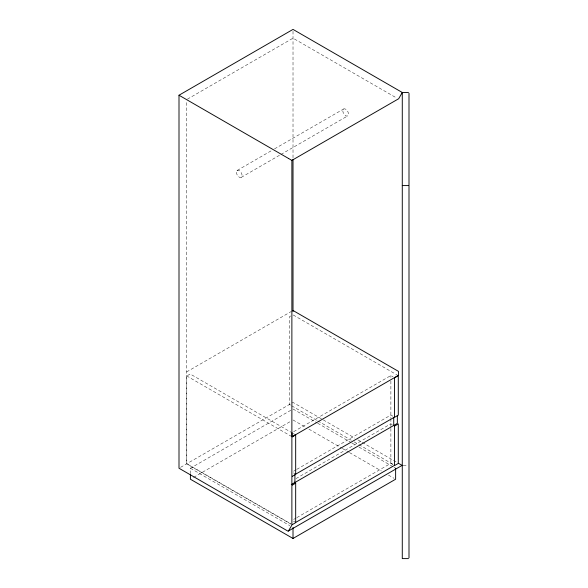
<?xml version="1.0" encoding="UTF-8"?>
<svg xmlns="http://www.w3.org/2000/svg" width="588" height="588" viewBox="0 0 588 588"><rect width="100%" height="100%" fill="white"/><g stroke="black" fill="none" stroke-linecap="round" stroke-linejoin="round"><path stroke-width="0.44" stroke-dasharray="2.94 2.21" d="M187.396 99.159L293.015 38.176L396.709 98.042M237.229 170.41L271.377 150.697M274.552 148.86L343.642 108.971M241.249 177.37L280.16 154.909M280.954 154.446L347.662 115.932M186.602 371.925L291.435 311.397M290.773 315.947L289.406 316.741L289.406 404.507L290.994 405.426M180.582 467.335L293.015 402.42L354.755 438.067M190.402 473.737L190.402 468.246L291.428 409.924M193.584 477.382L291.428 420.898M293.647 431.68L390.88 375.541L393.049 376.79M293.647 471.179L296.021 469.805M296.808 469.349L390.88 415.04L394.489 417.127M296.021 478.581L390.88 423.816L393.732 425.462M293.647 519.447L296.021 518.079M296.808 517.624L390.88 463.315L393.049 464.564M403.162 465.505L407.58 465.505M293.206 314.984L398.289 375.651M357.827 439.846L396.709 462.286M291.773 405.874L317.16 420.53M317.851 420.927L351.256 440.221M354.196 441.911L358.143 444.197M358.937 444.653L393.284 464.483M293.015 409.005L316.881 422.787M317.674 423.242L351.087 442.529M351.881 442.992L355.858 445.285M359.04 447.123L393.247 466.872M394.041 467.328L395.628 468.246M293.015 419.979L305.745 427.322M308.928 429.159L341.54 447.99M342.334 448.453L348.699 452.128M349.493 452.584L381.311 470.951M388.47 475.089L394.041 478.301M292.515 433.069L190.211 374.005L186.793 375.982L186.793 463.748L291.089 523.967M293.294 433.525L295.676 434.9M186.602 375.872L292.067 436.759M293.493 472.914L294.919 473.737M293.508 521.196L294.956 522.034M291.082 524.187L186.602 463.858L186.602 101.452M190.402 468.246L289.833 525.657M390.88 375.541L390.88 377.378M390.88 381.053L390.88 417.671M390.88 418.553L390.88 427.491M390.88 428.409L390.88 463.315M293.015 31.23L293.015 158.37M342.811 110.809A4.02 2.323 60 0 0 347.074 116.115A4.02 2.323 60 0 0 347.074 110.434A4.02 2.323 60 0 0 342.811 110.809M236.398 172.247A4.02 2.323 60 0 0 240.661 177.554A4.02 2.323 60 0 0 240.661 171.865A4.02 2.323 60 0 0 236.398 172.247"/><path stroke-width="0.88" d="M402.089 92.816L398.671 98.74L291.876 160.392L291.876 525.077L288.458 531.008M398.671 463.425L402.089 465.395L288.076 531.221L179.002 468.246L179.002 95.227L293.015 29.4L402.089 92.375M292.258 436.869L295.676 434.9L295.676 474.391L292.258 476.368M394.871 377.628L398.289 375.651L398.289 415.15L394.871 417.127M295.676 474.171L394.489 417.127L394.489 377.628M291.303 484.593L294.728 482.623M393.923 425.352L397.341 423.375L397.341 415.481M292.258 485.144L295.676 483.167L295.676 522.666L292.258 524.643M394.871 425.903L398.289 423.926L398.289 463.425L394.871 465.395M295.676 522.445L394.489 465.395L394.489 425.903M190.402 474.648L190.402 479.22L293.015 538.468L395.628 479.22L395.628 468.246M408.462 92.485L402.28 92.485L402.28 558.6L408.462 558.6M402.28 185.58L408.462 185.58M179.002 95.227L288.076 158.201M288.458 158.422L291.876 160.392M293.015 310.486L398.48 371.373L398.48 375.32L292.067 436.759L292.067 432.812M294.235 482.116L295.676 482.954M408.998 93.235L408.998 557.85M393.732 417.561L393.732 425.462L294.919 482.513L294.919 474.612M293.015 159.289L293.015 311.589M293.015 527.495L293.015 538.468"/></g></svg>
